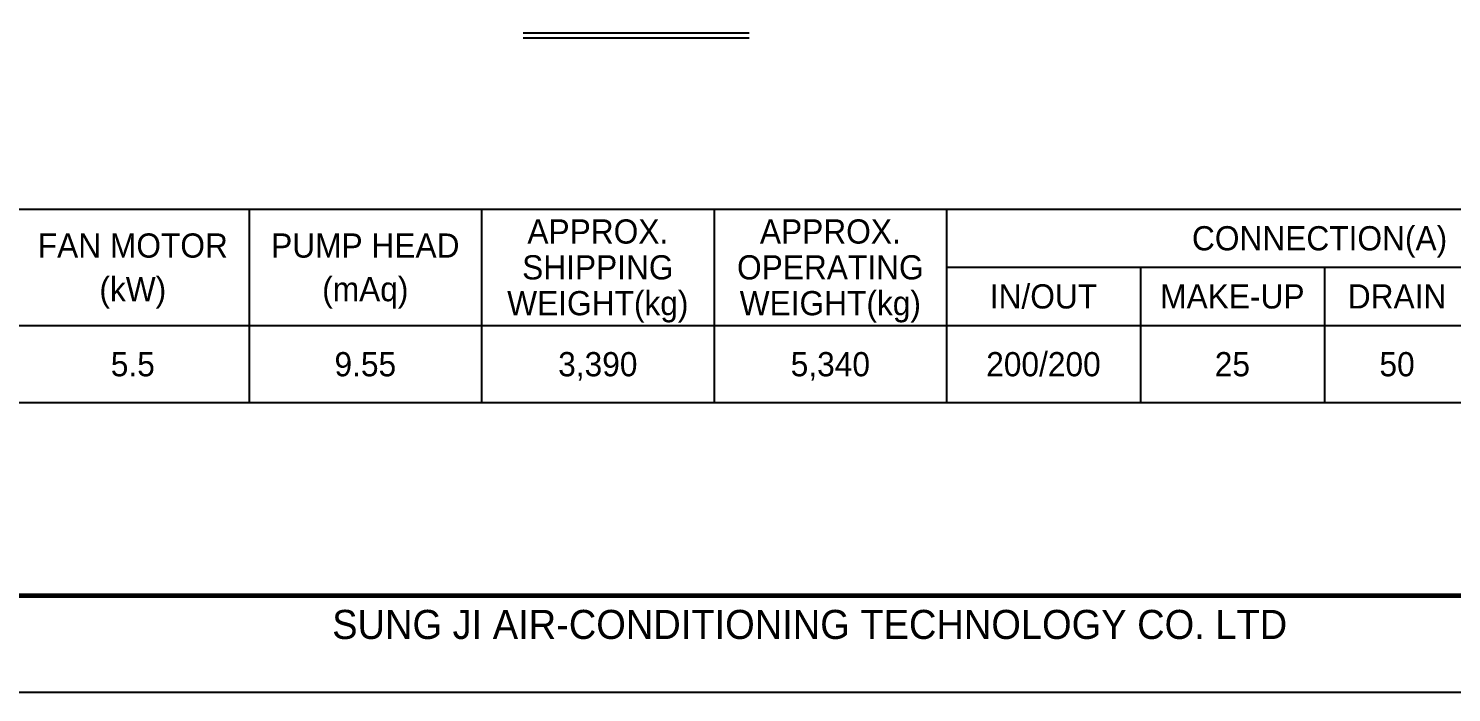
# Model space of a CAD drawing. Header units: millimetres. Extents: x 5017 to 34424, y 4875 to 25671.
# Drawn here: x 13288 to 23570, y 4875 to 9674 of the extents above; entities that cross this region are included whole.
import ezdxf
from ezdxf.enums import TextEntityAlignment as Align

# ---------------------------------------------------------------- set-up
doc = ezdxf.new("R2010")
doc.units = ezdxf.units.MM
for name, color, linetype in [('냉각탑_box', 1, 'Continuous'), ('냉각탑_form', 1, 'Continuous'), ('냉각탑_text', 3, 'Continuous')]:
    doc.layers.add(name, color=color, linetype=linetype)
doc.styles.add('돋움', font='Dotum.ttf')

# ---------------------------------------------------------------- blocks, each defined once
blk = doc.blocks.new('냉각탑form')
at = {"layer": 'Defpoints'}
blk.add_lwpolyline([(0, 297.07), (420.1, 297.07), (420.1, 0), (0, 0)], close=True, dxfattribs=at)
at = {"layer": '냉각탑_form', "const_width": 0.5}
blk.add_lwpolyline([(10, 287.07), (10, 10), (410.1, 10), (410.1, 287.07)], close=True, dxfattribs=at)
at = {"layer": '냉각탑_form', "style": '돋움'}
blk.add_text('SUNG JI AIR-CONDITIONING TECHNOLOGY CO. LTD', height=3.0007, dxfattribs=at).set_placement((149.5, 5.53))

msp = doc.modelspace()

# ---------------------------------------------------------------- linework, layer by layer
at = {"layer": '냉각탑_box'}
for p, q in [((16862.8, 9642.1), (18496.1, 9642.1)), ((16862.8, 9607.1), (18496.1, 9607.1)), ((14881.6, 8368.1), (14881.6, 6968.1)), ((14881.6, 8368.1), (14881.6, 6968.1)), ((16561.6, 8368.1), (16561.6, 6968.1)), ((16561.6, 8368.1), (16561.6, 6968.1)), ((18241.6, 8368.1), (18241.6, 6968.1)), ((18241.6, 8368.1), (18241.6, 6968.1)), ((19921.6, 8368.1), (19921.6, 6968.1)), ((19921.6, 8368.1), (19921.6, 6968.1)), ((19921.6, 7948.1), (25311.6, 7948.1)), ((19921.6, 7948.1), (25311.6, 7948.1)), ((21321.6, 7948.1), (21321.6, 6968.1)), ((21321.6, 7948.1), (21321.6, 6968.1)), ((22651.6, 7948.1), (22651.6, 6968.1)), ((22651.6, 7948.1), (22651.6, 6968.1)), ((10261.6, 7528.1), (25311.6, 7528.1)), ((10261.6, 7528.1), (25311.6, 7528.1))]:
    msp.add_line(p, q, dxfattribs=at)
msp.add_lwpolyline([(10261.6, 8368.1), (25311.6, 8368.1), (25311.6, 6968.1), (10261.6, 6968.1)], close=True, dxfattribs=at)
msp.add_lwpolyline([(10261.6, 8368.1), (25311.6, 8368.1), (25311.6, 6968.1), (10261.6, 6968.1)], close=True, dxfattribs=at)

# ---------------------------------------------------------------- block references
at = {"layer": '냉각탑_form', "xscale": 70, "yscale": 70, "zscale": 70}
msp.add_blockref('냉각탑form', (5017.1, 4875.5), dxfattribs=at)

# ---------------------------------------------------------------- texts
at = {"layer": '냉각탑_text', "style": '돋움'}
for s, p in [('APPROX.', (17401.6, 8207.1)), ('APPROX.', (17401.6, 8207.1)), ('APPROX.', (19081.6, 8207.1)), ('APPROX.', (19081.6, 8207.1)), ('CONNECTION(A)', (22616.6, 8158.1)), ('CONNECTION(A)', (22616.6, 8158.1)), ('FAN MOTOR', (14041.6, 8105.6)), ('FAN MOTOR', (14041.6, 8105.6)), ('PUMP HEAD', (15721.6, 8105.6)), ('PUMP HEAD', (15721.6, 8105.6)), ('SHIPPING', (17401.6, 7948.1)), ('SHIPPING', (17401.6, 7948.1)), ('OPERATING', (19081.6, 7948.1)), ('OPERATING', (19081.6, 7948.1)), ('(kW)', (14041.6, 7790.6)), ('(kW)', (14041.6, 7790.6)), ('(mAq)', (15721.6, 7790.6)), ('(mAq)', (15721.6, 7790.6)), ('IN/OUT', (20621.6, 7738.1)), ('IN/OUT', (20621.6, 7738.1)), ('MAKE-UP', (21986.6, 7738.1)), ('MAKE-UP', (21986.6, 7738.1)), ('DRAIN', (23176.6, 7738.1)), ('DRAIN', (23176.6, 7738.1)), ('WEIGHT(kg)', (17401.6, 7689.1)), ('WEIGHT(kg)', (17401.6, 7689.1)), ('WEIGHT(kg)', (19081.6, 7689.1)), ('WEIGHT(kg)', (19081.6, 7689.1)), ('5.5', (14041.6, 7248.1)), ('9.55', (15721.6, 7248.1)), ('3,390', (17401.6, 7248.1)), ('5,340', (19081.6, 7248.1)), ('200/200', (20621.6, 7248.1)), ('25', (21986.6, 7248.1)), ('50', (23176.6, 7248.1))]:
    msp.add_text(s, height=175, dxfattribs=at).set_placement(p, align=Align.MIDDLE_CENTER)

doc.saveas('drawing.dxf')
